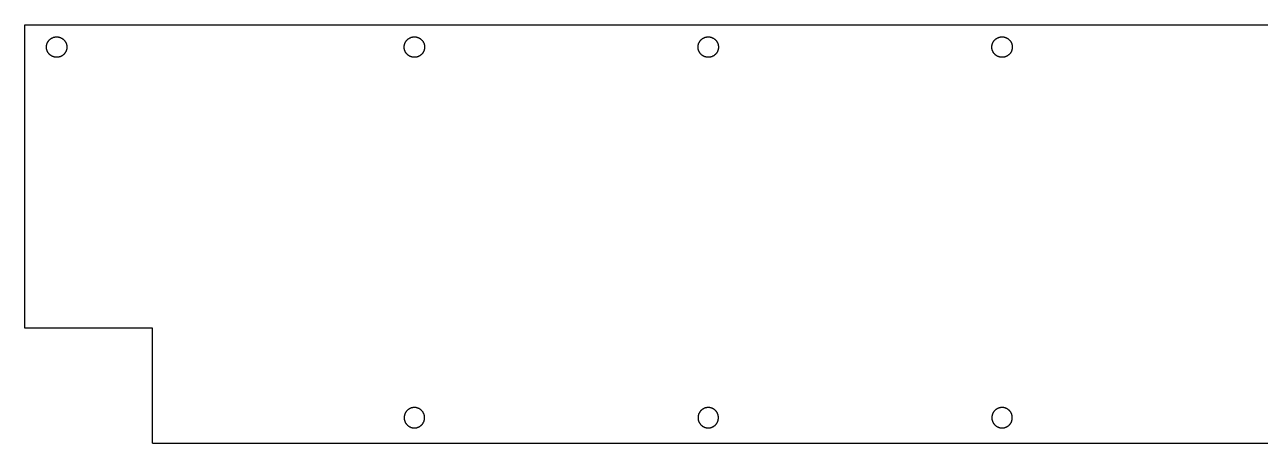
# Model space of a CAD drawing. Extents: x 344 to 742, y 222 to 287.
# Drawn here: x 344.5 to 537.9, y 221.5 to 287 of the extents above; entities that cross this region are included whole.
import ezdxf

# ---------------------------------------------------------------- set-up
doc = ezdxf.new("R2010")
doc.units = 0
doc.layers.get('0').update_dxf_attribs({"linetype": 'continuous'})

# ---------------------------------------------------------------- blocks, each defined once
blk = doc.blocks.new('CUT114')
at = {"color": 0}
for p, q in [((344.5, 287), (742.5, 287)), ((344.5, 239.5), (344.5, 287)), ((364.5, 239.5), (344.5, 239.5)), ((364.5, 221.5), (364.5, 239.5)), ((364.5, 221.5), (598.31, 221.5))]:
    blk.add_line(p, q, dxfattribs=at)
for points in [[(351.1, 283.5), (351.1, 283.45), (351.1, 283.4), (351.09, 283.35), (351.09, 283.3), (351.08, 283.25), (351.07, 283.2), (351.06, 283.15), (351.05, 283.1), (351.04, 283.06), (351.02, 283.01), (351.01, 282.96), (350.99, 282.91), (350.97, 282.87), (350.95, 282.82), (350.93, 282.78), (350.9, 282.73), (350.88, 282.69), (350.85, 282.65), (350.83, 282.6), (350.8, 282.56), (350.77, 282.52), (350.74, 282.48), (350.7, 282.45), (350.67, 282.41), (350.64, 282.37), (350.6, 282.34), (350.56, 282.3), (350.53, 282.27), (350.49, 282.24), (350.45, 282.21), (350.41, 282.18), (350.36, 282.15), (350.32, 282.13), (350.28, 282.1), (350.23, 282.08), (350.19, 282.06), (350.14, 282.04), (350.1, 282.02), (350.05, 282), (350, 281.98), (349.96, 281.97), (349.91, 281.95), (349.86, 281.94), (349.81, 281.93), (349.76, 281.92), (349.71, 281.91), (349.66, 281.91), (349.61, 281.9), (349.56, 281.9), (349.51, 281.9), (349.46, 281.9), (349.41, 281.9), (349.36, 281.91), (349.31, 281.91), (349.26, 281.92), (349.21, 281.93), (349.17, 281.94), (349.12, 281.95), (349.07, 281.96), (349.02, 281.97), (348.97, 281.99), (348.93, 282.01), (348.88, 282.03), (348.83, 282.05), (348.79, 282.07), (348.74, 282.09), (348.7, 282.11), (348.66, 282.14), (348.62, 282.17), (348.57, 282.19), (348.53, 282.22), (348.49, 282.26), (348.46, 282.29), (348.42, 282.32), (348.38, 282.35), (348.35, 282.39), (348.31, 282.43), (348.28, 282.46), (348.25, 282.5), (348.22, 282.54), (348.19, 282.58), (348.16, 282.62), (348.13, 282.67), (348.11, 282.71), (348.08, 282.75), (348.06, 282.8), (348.04, 282.84), (348.02, 282.89), (348, 282.94), (347.99, 282.98), (347.97, 283.03), (347.96, 283.08), (347.94, 283.13), (347.93, 283.18), (347.92, 283.22), (347.92, 283.27), (347.91, 283.32), (347.9, 283.37), (347.9, 283.42), (347.9, 283.47), (347.9, 283.52), (347.9, 283.57), (347.9, 283.62), (347.91, 283.67), (347.92, 283.72), (347.92, 283.77), (347.93, 283.82), (347.94, 283.87), (347.96, 283.92), (347.97, 283.97), (347.98, 284.01), (348, 284.06), (348.02, 284.11), (348.04, 284.15), (348.06, 284.2), (348.08, 284.24), (348.11, 284.29), (348.13, 284.33), (348.16, 284.37), (348.19, 284.41), (348.22, 284.46), (348.25, 284.49), (348.28, 284.53), (348.31, 284.57), (348.35, 284.61), (348.38, 284.64), (348.42, 284.68), (348.45, 284.71), (348.49, 284.74), (348.53, 284.77), (348.57, 284.8), (348.61, 284.83), (348.66, 284.86), (348.7, 284.88), (348.74, 284.91), (348.79, 284.93), (348.83, 284.95), (348.88, 284.97), (348.92, 284.99), (348.97, 285.01), (349.02, 285.03), (349.07, 285.04), (349.11, 285.05), (349.16, 285.06), (349.21, 285.07), (349.26, 285.08), (349.31, 285.09), (349.36, 285.09), (349.41, 285.1), (349.46, 285.1), (349.51, 285.1), (349.56, 285.1), (349.61, 285.1), (349.66, 285.09), (349.71, 285.09), (349.76, 285.08), (349.81, 285.07), (349.86, 285.06), (349.91, 285.05), (349.95, 285.03), (350, 285.02), (350.05, 285), (350.1, 284.99), (350.14, 284.97), (350.19, 284.95), (350.23, 284.92), (350.28, 284.9), (350.32, 284.87), (350.36, 284.85), (350.4, 284.82), (350.44, 284.79), (350.48, 284.76), (350.52, 284.73), (350.56, 284.7), (350.6, 284.66), (350.63, 284.63), (350.67, 284.59), (350.7, 284.56), (350.73, 284.52), (350.77, 284.48), (350.8, 284.44), (350.82, 284.4), (350.85, 284.36), (350.88, 284.31), (350.9, 284.27), (350.93, 284.23), (350.95, 284.18), (350.97, 284.14), (350.99, 284.09), (351.01, 284.04), (351.02, 283.99), (351.04, 283.95), (351.05, 283.9), (351.06, 283.85), (351.07, 283.8), (351.08, 283.75), (351.09, 283.7), (351.09, 283.65), (351.1, 283.6), (351.1, 283.55), (351.1, 283.5)], [(407.1, 283.5), (407.1, 283.45), (407.1, 283.4), (407.09, 283.35), (407.09, 283.3), (407.08, 283.25), (407.07, 283.2), (407.06, 283.15), (407.05, 283.1), (407.04, 283.06), (407.02, 283.01), (407.01, 282.96), (406.99, 282.91), (406.97, 282.87), (406.95, 282.82), (406.93, 282.78), (406.9, 282.73), (406.88, 282.69), (406.85, 282.65), (406.83, 282.6), (406.8, 282.56), (406.77, 282.52), (406.74, 282.48), (406.7, 282.45), (406.67, 282.41), (406.64, 282.37), (406.6, 282.34), (406.56, 282.3), (406.53, 282.27), (406.49, 282.24), (406.45, 282.21), (406.41, 282.18), (406.36, 282.15), (406.32, 282.13), (406.28, 282.1), (406.23, 282.08), (406.19, 282.06), (406.14, 282.04), (406.1, 282.02), (406.05, 282), (406, 281.98), (405.96, 281.97), (405.91, 281.95), (405.86, 281.94), (405.81, 281.93), (405.76, 281.92), (405.71, 281.91), (405.66, 281.91), (405.61, 281.9), (405.56, 281.9), (405.51, 281.9), (405.46, 281.9), (405.41, 281.9), (405.36, 281.91), (405.31, 281.91), (405.26, 281.92), (405.21, 281.93), (405.17, 281.94), (405.12, 281.95), (405.07, 281.96), (405.02, 281.97), (404.97, 281.99), (404.93, 282.01), (404.88, 282.03), (404.83, 282.05), (404.79, 282.07), (404.74, 282.09), (404.7, 282.11), (404.66, 282.14), (404.62, 282.17), (404.57, 282.19), (404.53, 282.22), (404.49, 282.26), (404.46, 282.29), (404.42, 282.32), (404.38, 282.35), (404.35, 282.39), (404.31, 282.43), (404.28, 282.46), (404.25, 282.5), (404.22, 282.54), (404.19, 282.58), (404.16, 282.62), (404.13, 282.67), (404.11, 282.71), (404.08, 282.75), (404.06, 282.8), (404.04, 282.84), (404.02, 282.89), (404, 282.94), (403.99, 282.98), (403.97, 283.03), (403.96, 283.08), (403.94, 283.13), (403.93, 283.18), (403.92, 283.22), (403.92, 283.27), (403.91, 283.32), (403.9, 283.37), (403.9, 283.42), (403.9, 283.47), (403.9, 283.52), (403.9, 283.57), (403.9, 283.62), (403.91, 283.67), (403.92, 283.72), (403.92, 283.77), (403.93, 283.82), (403.94, 283.87), (403.96, 283.92), (403.97, 283.97), (403.98, 284.01), (404, 284.06), (404.02, 284.11), (404.04, 284.15), (404.06, 284.2), (404.08, 284.24), (404.11, 284.29), (404.13, 284.33), (404.16, 284.37), (404.19, 284.41), (404.22, 284.46), (404.25, 284.49), (404.28, 284.53), (404.31, 284.57), (404.35, 284.61), (404.38, 284.64), (404.42, 284.68), (404.45, 284.71), (404.49, 284.74), (404.53, 284.77), (404.57, 284.8), (404.61, 284.83), (404.66, 284.86), (404.7, 284.88), (404.74, 284.91), (404.79, 284.93), (404.83, 284.95), (404.88, 284.97), (404.92, 284.99), (404.97, 285.01), (405.02, 285.03), (405.07, 285.04), (405.11, 285.05), (405.16, 285.06), (405.21, 285.07), (405.26, 285.08), (405.31, 285.09), (405.36, 285.09), (405.41, 285.1), (405.46, 285.1), (405.51, 285.1), (405.56, 285.1), (405.61, 285.1), (405.66, 285.09), (405.71, 285.09), (405.76, 285.08), (405.81, 285.07), (405.86, 285.06), (405.91, 285.05), (405.95, 285.03), (406, 285.02), (406.05, 285), (406.1, 284.99), (406.14, 284.97), (406.19, 284.95), (406.23, 284.92), (406.28, 284.9), (406.32, 284.87), (406.36, 284.85), (406.4, 284.82), (406.44, 284.79), (406.48, 284.76), (406.52, 284.73), (406.56, 284.7), (406.6, 284.66), (406.63, 284.63), (406.67, 284.59), (406.7, 284.56), (406.73, 284.52), (406.77, 284.48), (406.8, 284.44), (406.82, 284.4), (406.85, 284.36), (406.88, 284.31), (406.9, 284.27), (406.93, 284.23), (406.95, 284.18), (406.97, 284.14), (406.99, 284.09), (407.01, 284.04), (407.02, 283.99), (407.04, 283.95), (407.05, 283.9), (407.06, 283.85), (407.07, 283.8), (407.08, 283.75), (407.09, 283.7), (407.09, 283.65), (407.1, 283.6), (407.1, 283.55), (407.1, 283.5)], [(453.1, 283.5), (453.1, 283.45), (453.1, 283.4), (453.09, 283.35), (453.09, 283.3), (453.08, 283.25), (453.07, 283.2), (453.06, 283.15), (453.05, 283.1), (453.04, 283.06), (453.02, 283.01), (453.01, 282.96), (452.99, 282.91), (452.97, 282.87), (452.95, 282.82), (452.93, 282.78), (452.9, 282.73), (452.88, 282.69), (452.85, 282.65), (452.83, 282.6), (452.8, 282.56), (452.77, 282.52), (452.74, 282.48), (452.7, 282.45), (452.67, 282.41), (452.64, 282.37), (452.6, 282.34), (452.56, 282.3), (452.53, 282.27), (452.49, 282.24), (452.45, 282.21), (452.41, 282.18), (452.36, 282.15), (452.32, 282.13), (452.28, 282.1), (452.23, 282.08), (452.19, 282.06), (452.14, 282.04), (452.1, 282.02), (452.05, 282), (452, 281.98), (451.96, 281.97), (451.91, 281.95), (451.86, 281.94), (451.81, 281.93), (451.76, 281.92), (451.71, 281.91), (451.66, 281.91), (451.61, 281.9), (451.56, 281.9), (451.51, 281.9), (451.46, 281.9), (451.41, 281.9), (451.36, 281.91), (451.31, 281.91), (451.26, 281.92), (451.21, 281.93), (451.17, 281.94), (451.12, 281.95), (451.07, 281.96), (451.02, 281.97), (450.97, 281.99), (450.93, 282.01), (450.88, 282.03), (450.83, 282.05), (450.79, 282.07), (450.74, 282.09), (450.7, 282.11), (450.66, 282.14), (450.62, 282.17), (450.57, 282.19), (450.53, 282.22), (450.49, 282.26), (450.46, 282.29), (450.42, 282.32), (450.38, 282.35), (450.35, 282.39), (450.31, 282.43), (450.28, 282.46), (450.25, 282.5), (450.22, 282.54), (450.19, 282.58), (450.16, 282.62), (450.13, 282.67), (450.11, 282.71), (450.08, 282.75), (450.06, 282.8), (450.04, 282.84), (450.02, 282.89), (450, 282.94), (449.99, 282.98), (449.97, 283.03), (449.96, 283.08), (449.94, 283.13), (449.93, 283.18), (449.92, 283.22), (449.92, 283.27), (449.91, 283.32), (449.9, 283.37), (449.9, 283.42), (449.9, 283.47), (449.9, 283.52), (449.9, 283.57), (449.9, 283.62), (449.91, 283.67), (449.92, 283.72), (449.92, 283.77), (449.93, 283.82), (449.94, 283.87), (449.96, 283.92), (449.97, 283.97), (449.98, 284.01), (450, 284.06), (450.02, 284.11), (450.04, 284.15), (450.06, 284.2), (450.08, 284.24), (450.11, 284.29), (450.13, 284.33), (450.16, 284.37), (450.19, 284.41), (450.22, 284.46), (450.25, 284.49), (450.28, 284.53), (450.31, 284.57), (450.35, 284.61), (450.38, 284.64), (450.42, 284.68), (450.45, 284.71), (450.49, 284.74), (450.53, 284.77), (450.57, 284.8), (450.61, 284.83), (450.66, 284.86), (450.7, 284.88), (450.74, 284.91), (450.79, 284.93), (450.83, 284.95), (450.88, 284.97), (450.92, 284.99), (450.97, 285.01), (451.02, 285.03), (451.07, 285.04), (451.11, 285.05), (451.16, 285.06), (451.21, 285.07), (451.26, 285.08), (451.31, 285.09), (451.36, 285.09), (451.41, 285.1), (451.46, 285.1), (451.51, 285.1), (451.56, 285.1), (451.61, 285.1), (451.66, 285.09), (451.71, 285.09), (451.76, 285.08), (451.81, 285.07), (451.86, 285.06), (451.91, 285.05), (451.95, 285.03), (452, 285.02), (452.05, 285), (452.1, 284.99), (452.14, 284.97), (452.19, 284.95), (452.23, 284.92), (452.28, 284.9), (452.32, 284.87), (452.36, 284.85), (452.4, 284.82), (452.44, 284.79), (452.48, 284.76), (452.52, 284.73), (452.56, 284.7), (452.6, 284.66), (452.63, 284.63), (452.67, 284.59), (452.7, 284.56), (452.73, 284.52), (452.77, 284.48), (452.8, 284.44), (452.82, 284.4), (452.85, 284.36), (452.88, 284.31), (452.9, 284.27), (452.93, 284.23), (452.95, 284.18), (452.97, 284.14), (452.99, 284.09), (453.01, 284.04), (453.02, 283.99), (453.04, 283.95), (453.05, 283.9), (453.06, 283.85), (453.07, 283.8), (453.08, 283.75), (453.09, 283.7), (453.09, 283.65), (453.1, 283.6), (453.1, 283.55), (453.1, 283.5)], [(499.1, 283.5), (499.1, 283.45), (499.1, 283.4), (499.09, 283.35), (499.09, 283.3), (499.08, 283.25), (499.07, 283.2), (499.06, 283.15), (499.05, 283.1), (499.04, 283.06), (499.02, 283.01), (499.01, 282.96), (498.99, 282.91), (498.97, 282.87), (498.95, 282.82), (498.93, 282.78), (498.9, 282.73), (498.88, 282.69), (498.85, 282.65), (498.83, 282.6), (498.8, 282.56), (498.77, 282.52), (498.74, 282.48), (498.7, 282.45), (498.67, 282.41), (498.64, 282.37), (498.6, 282.34), (498.56, 282.3), (498.53, 282.27), (498.49, 282.24), (498.45, 282.21), (498.41, 282.18), (498.36, 282.15), (498.32, 282.13), (498.28, 282.1), (498.23, 282.08), (498.19, 282.06), (498.14, 282.04), (498.1, 282.02), (498.05, 282), (498, 281.98), (497.96, 281.97), (497.91, 281.95), (497.86, 281.94), (497.81, 281.93), (497.76, 281.92), (497.71, 281.91), (497.66, 281.91), (497.61, 281.9), (497.56, 281.9), (497.51, 281.9), (497.46, 281.9), (497.41, 281.9), (497.36, 281.91), (497.31, 281.91), (497.26, 281.92), (497.21, 281.93), (497.17, 281.94), (497.12, 281.95), (497.07, 281.96), (497.02, 281.97), (496.97, 281.99), (496.93, 282.01), (496.88, 282.03), (496.83, 282.05), (496.79, 282.07), (496.74, 282.09), (496.7, 282.11), (496.66, 282.14), (496.62, 282.17), (496.57, 282.19), (496.53, 282.22), (496.49, 282.26), (496.46, 282.29), (496.42, 282.32), (496.38, 282.35), (496.35, 282.39), (496.31, 282.43), (496.28, 282.46), (496.25, 282.5), (496.22, 282.54), (496.19, 282.58), (496.16, 282.62), (496.13, 282.67), (496.11, 282.71), (496.08, 282.75), (496.06, 282.8), (496.04, 282.84), (496.02, 282.89), (496, 282.94), (495.99, 282.98), (495.97, 283.03), (495.96, 283.08), (495.94, 283.13), (495.93, 283.18), (495.92, 283.22), (495.92, 283.27), (495.91, 283.32), (495.9, 283.37), (495.9, 283.42), (495.9, 283.47), (495.9, 283.52), (495.9, 283.57), (495.9, 283.62), (495.91, 283.67), (495.92, 283.72), (495.92, 283.77), (495.93, 283.82), (495.94, 283.87), (495.96, 283.92), (495.97, 283.97), (495.98, 284.01), (496, 284.06), (496.02, 284.11), (496.04, 284.15), (496.06, 284.2), (496.08, 284.24), (496.11, 284.29), (496.13, 284.33), (496.16, 284.37), (496.19, 284.41), (496.22, 284.46), (496.25, 284.49), (496.28, 284.53), (496.31, 284.57), (496.35, 284.61), (496.38, 284.64), (496.42, 284.68), (496.45, 284.71), (496.49, 284.74), (496.53, 284.77), (496.57, 284.8), (496.61, 284.83), (496.66, 284.86), (496.7, 284.88), (496.74, 284.91), (496.79, 284.93), (496.83, 284.95), (496.88, 284.97), (496.92, 284.99), (496.97, 285.01), (497.02, 285.03), (497.07, 285.04), (497.11, 285.05), (497.16, 285.06), (497.21, 285.07), (497.26, 285.08), (497.31, 285.09), (497.36, 285.09), (497.41, 285.1), (497.46, 285.1), (497.51, 285.1), (497.56, 285.1), (497.61, 285.1), (497.66, 285.09), (497.71, 285.09), (497.76, 285.08), (497.81, 285.07), (497.86, 285.06), (497.91, 285.05), (497.95, 285.03), (498, 285.02), (498.05, 285), (498.1, 284.99), (498.14, 284.97), (498.19, 284.95), (498.23, 284.92), (498.28, 284.9), (498.32, 284.87), (498.36, 284.85), (498.4, 284.82), (498.44, 284.79), (498.48, 284.76), (498.52, 284.73), (498.56, 284.7), (498.6, 284.66), (498.63, 284.63), (498.67, 284.59), (498.7, 284.56), (498.73, 284.52), (498.77, 284.48), (498.8, 284.44), (498.82, 284.4), (498.85, 284.36), (498.88, 284.31), (498.9, 284.27), (498.93, 284.23), (498.95, 284.18), (498.97, 284.14), (498.99, 284.09), (499.01, 284.04), (499.02, 283.99), (499.04, 283.95), (499.05, 283.9), (499.06, 283.85), (499.07, 283.8), (499.08, 283.75), (499.09, 283.7), (499.09, 283.65), (499.1, 283.6), (499.1, 283.55), (499.1, 283.5)], [(407.1, 225.5), (407.1, 225.55), (407.1, 225.6), (407.09, 225.65), (407.09, 225.7), (407.08, 225.75), (407.07, 225.8), (407.06, 225.85), (407.05, 225.9), (407.04, 225.94), (407.02, 225.99), (407.01, 226.04), (406.99, 226.09), (406.97, 226.13), (406.95, 226.18), (406.93, 226.22), (406.9, 226.27), (406.88, 226.31), (406.85, 226.35), (406.83, 226.4), (406.8, 226.44), (406.77, 226.48), (406.74, 226.52), (406.7, 226.55), (406.67, 226.59), (406.64, 226.63), (406.6, 226.66), (406.56, 226.7), (406.53, 226.73), (406.49, 226.76), (406.45, 226.79), (406.41, 226.82), (406.36, 226.85), (406.32, 226.87), (406.28, 226.9), (406.23, 226.92), (406.19, 226.94), (406.14, 226.96), (406.1, 226.98), (406.05, 227), (406, 227.02), (405.96, 227.03), (405.91, 227.05), (405.86, 227.06), (405.81, 227.07), (405.76, 227.08), (405.71, 227.09), (405.66, 227.09), (405.61, 227.1), (405.56, 227.1), (405.51, 227.1), (405.46, 227.1), (405.41, 227.1), (405.36, 227.09), (405.31, 227.09), (405.26, 227.08), (405.21, 227.07), (405.17, 227.06), (405.12, 227.05), (405.07, 227.04), (405.02, 227.03), (404.97, 227.01), (404.93, 226.99), (404.88, 226.98), (404.83, 226.95), (404.79, 226.93), (404.74, 226.91), (404.7, 226.89), (404.66, 226.86), (404.62, 226.83), (404.57, 226.81), (404.53, 226.78), (404.49, 226.74), (404.46, 226.71), (404.42, 226.68), (404.38, 226.65), (404.35, 226.61), (404.31, 226.57), (404.28, 226.54), (404.25, 226.5), (404.22, 226.46), (404.19, 226.42), (404.16, 226.38), (404.13, 226.33), (404.11, 226.29), (404.08, 226.25), (404.06, 226.2), (404.04, 226.16), (404.02, 226.11), (404, 226.06), (403.99, 226.02), (403.97, 225.97), (403.96, 225.92), (403.94, 225.87), (403.93, 225.82), (403.92, 225.78), (403.92, 225.73), (403.91, 225.68), (403.9, 225.63), (403.9, 225.58), (403.9, 225.53), (403.9, 225.48), (403.9, 225.43), (403.9, 225.38), (403.91, 225.33), (403.92, 225.28), (403.92, 225.23), (403.93, 225.18), (403.94, 225.13), (403.96, 225.08), (403.97, 225.03), (403.98, 224.99), (404, 224.94), (404.02, 224.89), (404.04, 224.85), (404.06, 224.8), (404.08, 224.76), (404.11, 224.71), (404.13, 224.67), (404.16, 224.63), (404.19, 224.59), (404.22, 224.54), (404.25, 224.51), (404.28, 224.47), (404.31, 224.43), (404.35, 224.39), (404.38, 224.36), (404.42, 224.32), (404.45, 224.29), (404.49, 224.26), (404.53, 224.23), (404.57, 224.2), (404.61, 224.17), (404.66, 224.14), (404.7, 224.12), (404.74, 224.09), (404.79, 224.07), (404.83, 224.05), (404.88, 224.03), (404.92, 224.01), (404.97, 223.99), (405.02, 223.97), (405.07, 223.96), (405.11, 223.95), (405.16, 223.94), (405.21, 223.93), (405.26, 223.92), (405.31, 223.91), (405.36, 223.91), (405.41, 223.9), (405.46, 223.9), (405.51, 223.9), (405.56, 223.9), (405.61, 223.9), (405.66, 223.91), (405.71, 223.91), (405.76, 223.92), (405.81, 223.93), (405.86, 223.94), (405.91, 223.95), (405.95, 223.97), (406, 223.98), (406.05, 224), (406.1, 224.02), (406.14, 224.03), (406.19, 224.06), (406.23, 224.08), (406.28, 224.1), (406.32, 224.13), (406.36, 224.15), (406.4, 224.18), (406.44, 224.21), (406.48, 224.24), (406.52, 224.27), (406.56, 224.3), (406.6, 224.34), (406.63, 224.37), (406.67, 224.41), (406.7, 224.44), (406.73, 224.48), (406.77, 224.52), (406.8, 224.56), (406.82, 224.6), (406.85, 224.64), (406.88, 224.69), (406.9, 224.73), (406.93, 224.77), (406.95, 224.82), (406.97, 224.86), (406.99, 224.91), (407.01, 224.96), (407.02, 225.01), (407.04, 225.05), (407.05, 225.1), (407.06, 225.15), (407.07, 225.2), (407.08, 225.25), (407.09, 225.3), (407.09, 225.35), (407.1, 225.4), (407.1, 225.45), (407.1, 225.5)], [(453.1, 225.5), (453.1, 225.55), (453.1, 225.6), (453.09, 225.65), (453.09, 225.7), (453.08, 225.75), (453.07, 225.8), (453.06, 225.85), (453.05, 225.9), (453.04, 225.94), (453.02, 225.99), (453.01, 226.04), (452.99, 226.09), (452.97, 226.13), (452.95, 226.18), (452.93, 226.22), (452.9, 226.27), (452.88, 226.31), (452.85, 226.35), (452.83, 226.4), (452.8, 226.44), (452.77, 226.48), (452.74, 226.52), (452.7, 226.55), (452.67, 226.59), (452.64, 226.63), (452.6, 226.66), (452.56, 226.7), (452.53, 226.73), (452.49, 226.76), (452.45, 226.79), (452.41, 226.82), (452.36, 226.85), (452.32, 226.87), (452.28, 226.9), (452.23, 226.92), (452.19, 226.94), (452.14, 226.96), (452.1, 226.98), (452.05, 227), (452, 227.02), (451.96, 227.03), (451.91, 227.05), (451.86, 227.06), (451.81, 227.07), (451.76, 227.08), (451.71, 227.09), (451.66, 227.09), (451.61, 227.1), (451.56, 227.1), (451.51, 227.1), (451.46, 227.1), (451.41, 227.1), (451.36, 227.09), (451.31, 227.09), (451.26, 227.08), (451.21, 227.07), (451.17, 227.06), (451.12, 227.05), (451.07, 227.04), (451.02, 227.03), (450.97, 227.01), (450.93, 226.99), (450.88, 226.98), (450.83, 226.95), (450.79, 226.93), (450.74, 226.91), (450.7, 226.89), (450.66, 226.86), (450.62, 226.83), (450.57, 226.81), (450.53, 226.78), (450.49, 226.74), (450.46, 226.71), (450.42, 226.68), (450.38, 226.65), (450.35, 226.61), (450.31, 226.57), (450.28, 226.54), (450.25, 226.5), (450.22, 226.46), (450.19, 226.42), (450.16, 226.38), (450.13, 226.33), (450.11, 226.29), (450.08, 226.25), (450.06, 226.2), (450.04, 226.16), (450.02, 226.11), (450, 226.06), (449.99, 226.02), (449.97, 225.97), (449.96, 225.92), (449.94, 225.87), (449.93, 225.82), (449.92, 225.78), (449.92, 225.73), (449.91, 225.68), (449.9, 225.63), (449.9, 225.58), (449.9, 225.53), (449.9, 225.48), (449.9, 225.43), (449.9, 225.38), (449.91, 225.33), (449.92, 225.28), (449.92, 225.23), (449.93, 225.18), (449.94, 225.13), (449.96, 225.08), (449.97, 225.03), (449.98, 224.99), (450, 224.94), (450.02, 224.89), (450.04, 224.85), (450.06, 224.8), (450.08, 224.76), (450.11, 224.71), (450.13, 224.67), (450.16, 224.63), (450.19, 224.59), (450.22, 224.54), (450.25, 224.51), (450.28, 224.47), (450.31, 224.43), (450.35, 224.39), (450.38, 224.36), (450.42, 224.32), (450.45, 224.29), (450.49, 224.26), (450.53, 224.23), (450.57, 224.2), (450.61, 224.17), (450.66, 224.14), (450.7, 224.12), (450.74, 224.09), (450.79, 224.07), (450.83, 224.05), (450.88, 224.03), (450.92, 224.01), (450.97, 223.99), (451.02, 223.97), (451.07, 223.96), (451.11, 223.95), (451.16, 223.94), (451.21, 223.93), (451.26, 223.92), (451.31, 223.91), (451.36, 223.91), (451.41, 223.9), (451.46, 223.9), (451.51, 223.9), (451.56, 223.9), (451.61, 223.9), (451.66, 223.91), (451.71, 223.91), (451.76, 223.92), (451.81, 223.93), (451.86, 223.94), (451.91, 223.95), (451.95, 223.97), (452, 223.98), (452.05, 224), (452.1, 224.02), (452.14, 224.03), (452.19, 224.06), (452.23, 224.08), (452.28, 224.1), (452.32, 224.13), (452.36, 224.15), (452.4, 224.18), (452.44, 224.21), (452.48, 224.24), (452.52, 224.27), (452.56, 224.3), (452.6, 224.34), (452.63, 224.37), (452.67, 224.41), (452.7, 224.44), (452.73, 224.48), (452.77, 224.52), (452.8, 224.56), (452.82, 224.6), (452.85, 224.64), (452.88, 224.69), (452.9, 224.73), (452.93, 224.77), (452.95, 224.82), (452.97, 224.86), (452.99, 224.91), (453.01, 224.96), (453.02, 225.01), (453.04, 225.05), (453.05, 225.1), (453.06, 225.15), (453.07, 225.2), (453.08, 225.25), (453.09, 225.3), (453.09, 225.35), (453.1, 225.4), (453.1, 225.45), (453.1, 225.5)], [(499.1, 225.5), (499.1, 225.55), (499.1, 225.6), (499.09, 225.65), (499.09, 225.7), (499.08, 225.75), (499.07, 225.8), (499.06, 225.85), (499.05, 225.9), (499.04, 225.94), (499.02, 225.99), (499.01, 226.04), (498.99, 226.09), (498.97, 226.13), (498.95, 226.18), (498.93, 226.22), (498.9, 226.27), (498.88, 226.31), (498.85, 226.35), (498.83, 226.4), (498.8, 226.44), (498.77, 226.48), (498.74, 226.52), (498.7, 226.55), (498.67, 226.59), (498.64, 226.63), (498.6, 226.66), (498.56, 226.7), (498.53, 226.73), (498.49, 226.76), (498.45, 226.79), (498.41, 226.82), (498.36, 226.85), (498.32, 226.87), (498.28, 226.9), (498.23, 226.92), (498.19, 226.94), (498.14, 226.96), (498.1, 226.98), (498.05, 227), (498, 227.02), (497.96, 227.03), (497.91, 227.05), (497.86, 227.06), (497.81, 227.07), (497.76, 227.08), (497.71, 227.09), (497.66, 227.09), (497.61, 227.1), (497.56, 227.1), (497.51, 227.1), (497.46, 227.1), (497.41, 227.1), (497.36, 227.09), (497.31, 227.09), (497.26, 227.08), (497.21, 227.07), (497.17, 227.06), (497.12, 227.05), (497.07, 227.04), (497.02, 227.03), (496.97, 227.01), (496.93, 226.99), (496.88, 226.98), (496.83, 226.95), (496.79, 226.93), (496.74, 226.91), (496.7, 226.89), (496.66, 226.86), (496.62, 226.83), (496.57, 226.81), (496.53, 226.78), (496.49, 226.74), (496.46, 226.71), (496.42, 226.68), (496.38, 226.65), (496.35, 226.61), (496.31, 226.57), (496.28, 226.54), (496.25, 226.5), (496.22, 226.46), (496.19, 226.42), (496.16, 226.38), (496.13, 226.33), (496.11, 226.29), (496.08, 226.25), (496.06, 226.2), (496.04, 226.16), (496.02, 226.11), (496, 226.06), (495.99, 226.02), (495.97, 225.97), (495.96, 225.92), (495.94, 225.87), (495.93, 225.82), (495.92, 225.78), (495.92, 225.73), (495.91, 225.68), (495.9, 225.63), (495.9, 225.58), (495.9, 225.53), (495.9, 225.48), (495.9, 225.43), (495.9, 225.38), (495.91, 225.33), (495.92, 225.28), (495.92, 225.23), (495.93, 225.18), (495.94, 225.13), (495.96, 225.08), (495.97, 225.03), (495.98, 224.99), (496, 224.94), (496.02, 224.89), (496.04, 224.85), (496.06, 224.8), (496.08, 224.76), (496.11, 224.71), (496.13, 224.67), (496.16, 224.63), (496.19, 224.59), (496.22, 224.54), (496.25, 224.51), (496.28, 224.47), (496.31, 224.43), (496.35, 224.39), (496.38, 224.36), (496.42, 224.32), (496.45, 224.29), (496.49, 224.26), (496.53, 224.23), (496.57, 224.2), (496.61, 224.17), (496.66, 224.14), (496.7, 224.12), (496.74, 224.09), (496.79, 224.07), (496.83, 224.05), (496.88, 224.03), (496.92, 224.01), (496.97, 223.99), (497.02, 223.97), (497.07, 223.96), (497.11, 223.95), (497.16, 223.94), (497.21, 223.93), (497.26, 223.92), (497.31, 223.91), (497.36, 223.91), (497.41, 223.9), (497.46, 223.9), (497.51, 223.9), (497.56, 223.9), (497.61, 223.9), (497.66, 223.91), (497.71, 223.91), (497.76, 223.92), (497.81, 223.93), (497.86, 223.94), (497.91, 223.95), (497.95, 223.97), (498, 223.98), (498.05, 224), (498.1, 224.02), (498.14, 224.03), (498.19, 224.06), (498.23, 224.08), (498.28, 224.1), (498.32, 224.13), (498.36, 224.15), (498.4, 224.18), (498.44, 224.21), (498.48, 224.24), (498.52, 224.27), (498.56, 224.3), (498.6, 224.34), (498.63, 224.37), (498.67, 224.41), (498.7, 224.44), (498.73, 224.48), (498.77, 224.52), (498.8, 224.56), (498.82, 224.6), (498.85, 224.64), (498.88, 224.69), (498.9, 224.73), (498.93, 224.77), (498.95, 224.82), (498.97, 224.86), (498.99, 224.91), (499.01, 224.96), (499.02, 225.01), (499.04, 225.05), (499.05, 225.1), (499.06, 225.15), (499.07, 225.2), (499.08, 225.25), (499.09, 225.3), (499.09, 225.35), (499.1, 225.4), (499.1, 225.45), (499.1, 225.5)]]:
    blk.add_lwpolyline(points, close=True, dxfattribs=at)

msp = doc.modelspace()

# ---------------------------------------------------------------- block references
at = {"color": 0}
msp.add_blockref('CUT114', (0, 0), dxfattribs=at)

doc.saveas('drawing.dxf')
